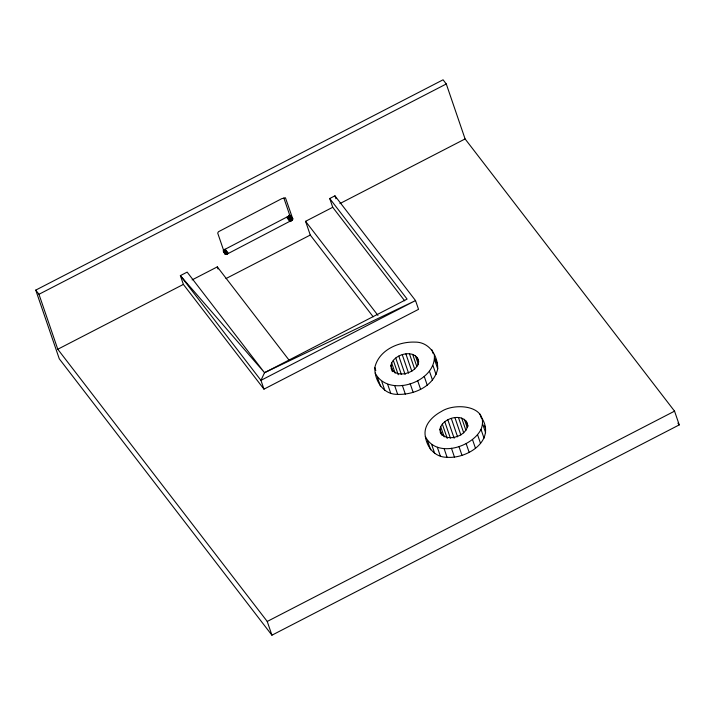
<?xml version="1.0" encoding="UTF-8"?>
<svg xmlns="http://www.w3.org/2000/svg" width="715" height="715" viewBox="0 0 715 715"><rect width="100%" height="100%" fill="white"/><g stroke="black" fill="none" stroke-linecap="round" stroke-linejoin="round"><path stroke-width="1.07" d="M226.557 254.102L224.832 253.897L217.709 233.099L218.424 231.758L281.835 198.618L285.446 197.805L292.757 218.817L292.042 220.157L228.362 253.423C225.994 255.702 221.06 249.464 225.145 249.249L288.645 216.136L289.539 214.634L283.846 198.001M374.812 367.626C378.637 350.234 398.398 341.502 414.861 342.11C429.286 341.779 437.938 355.704 437.714 368.851C433.88 386.243 414.119 394.966 397.665 394.367C383.24 394.689 374.589 380.773 374.812 367.626L375.813 370.549M390.908 365.588C392.767 353.648 416.765 347.839 418.606 362.094C416.747 374.043 392.75 379.844 390.908 365.588L393.009 371.737M375.196 373.06C388.084 398.469 436.954 382.319 434.318 354.631M439.94 429.313C441.798 417.372 465.796 411.563 467.637 425.818C465.778 437.768 441.781 443.577 439.94 429.313L442.04 435.462M425.336 436.445C436.087 458.404 471.721 447.617 481.025 429.411C490.097 405.611 455.464 402.196 441.405 411.474C432.432 416.228 423.119 425.371 425.336 436.445C426.962 447.617 435.14 457.403 447.072 457.278C466.788 458.95 495.432 441.11 482.241 418.695M329.722 198.52L407.094 299.084L264.532 372.694L260.957 380.353L263.969 389.148L418.534 309.345L415.531 300.577L334.942 195.83L329.722 198.52L332.725 207.287L404.672 300.8M35.75 290.111L443.068 79.803L446.285 83.977L465.099 138.942L674.549 411.152L679.25 424.889L271.932 635.197L59.273 358.805L35.75 290.111L38.968 294.285L57.781 349.251L267.231 621.46L271.932 635.197M38.968 294.285L446.285 83.977M57.781 349.251L183.371 284.4L263.969 389.148M192.103 279.896L217.315 266.874L289.021 360.074M373.185 316.817L310.274 235.047L305.564 221.31L332.725 207.287M339.911 203.578L465.099 138.942M225.985 278.573L310.274 235.047M267.231 621.46L674.549 411.152M264.532 372.694L415.531 300.577L260.957 380.353L180.368 275.615L187.151 272.111L264.532 372.694L180.368 275.615L183.371 284.4M677.892 423.128L679.25 424.889M305.564 221.31L377.949 315.387M289.539 214.634L292.757 218.817M289.557 214.84L292.766 219.022M289.495 215.081L292.712 219.264M289.343 215.358L292.56 219.541M289.119 215.653L292.337 219.836M288.985 215.814L292.203 219.997M288.824 215.975L292.042 220.157M288.645 216.136L291.863 220.318M288.449 216.296L291.666 220.479M288.252 216.466L291.47 220.649M288.029 216.636L291.246 220.81M287.805 216.788L291.023 220.971M287.564 216.949L290.782 221.132M287.314 217.11L290.531 221.293M287.064 217.262L290.281 221.444M286.795 217.414L290.013 221.596M225.145 249.249L228.362 253.423M224.868 249.374L228.085 253.557M224.608 249.49L227.826 253.673M224.34 249.598L227.558 253.78M224.072 249.696L227.29 253.879M223.822 249.785L227.039 253.968M223.572 249.866L226.789 254.04M223.75 250.813L226.324 254.156M223.536 250.849L226.11 254.191M223.33 250.876L225.904 254.227M223.143 250.894L225.717 254.236M224.251 252.565L225.538 254.236M223.956 252.529L225.243 254.2M484.323 425.631L485.244 427.481M434.917 358.608L437.33 363.408M479.926 414.074L481.267 417.98M482.616 423.932L485.619 432.718M481.025 429.411L484.037 438.197M477.584 434.765L480.587 443.55M466.35 421.081L468.102 426.203M472.517 439.627L475.52 448.412M464.384 419.303L467.181 427.49M461.693 418.087L465.894 430.367M458.458 417.515L463.722 432.87M466.18 443.666L469.183 452.452M431.914 349.823L433.245 353.728M454.919 417.632L460.871 435.033M434.711 360.065L437.714 368.851M451.29 418.418L457.6 436.847M433.058 365.758L436.061 374.544M458.994 446.616L461.997 455.392M447.84 419.83L454.15 438.259M429.483 371.317L432.486 380.103M444.793 421.779L450.396 438.161M451.451 448.26L454.454 457.037M442.353 424.111L447.259 438.447M424.218 376.376L427.221 385.153M417.319 357.357L418.722 361.45M440.699 426.685L444.212 436.919M415.352 355.578L418.498 364.793M440.118 431.833L440.815 433.88M412.653 354.363L416.863 366.643M444.069 448.493L447.072 457.278M409.427 353.791L414.691 369.146M417.632 380.568L420.635 389.353M405.888 353.907L411.84 371.308M437.348 447.304L440.36 456.09M402.259 354.694L408.569 373.123M431.744 444.766L434.756 453.551M410.16 383.633L413.172 392.41M398.809 356.106L405.119 374.535M427.65 441.066L430.662 449.851M395.761 358.054L401.365 374.428M402.322 385.34L405.334 394.126M393.322 360.387L398.228 374.723M334.942 195.83L335.943 198.752M391.668 362.961L395.172 373.194M391.087 368.109L392.142 371.174M394.662 385.582L397.665 394.367M387.673 384.348L390.685 393.134M381.855 381.712L384.867 390.497M377.6 377.869L380.612 386.645M217.315 266.874L218.039 268.992"/></g></svg>
